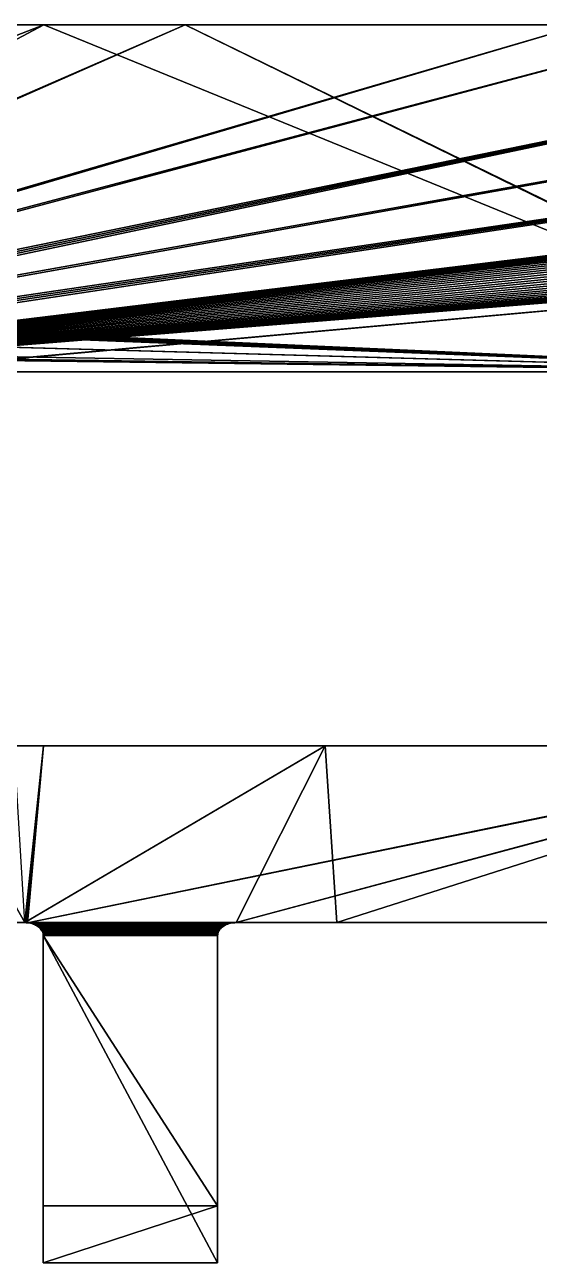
# Model space of a CAD drawing. Extents: x -56 to 56, y -42 to 42.
# Drawn here: x 0.01 to 19.22, y -3.78 to 42.4 of the extents above; entities that cross this region are included whole.
import ezdxf

# ---------------------------------------------------------------- set-up
doc = ezdxf.new("R2010")
doc.units = 0

msp = doc.modelspace()

# ---------------------------------------------------------------- linework, layer by layer
for points in [[(-25.993, 32.032, 13), (-14.102, 42.4, 13), (0.718, 42.4, 13)], [(32.467, 29.437, 13), (-25.993, 32.032, 13), (0.718, 42.4, 13)], [(0.718, 42.4, 16), (-14.102, 42.4, 16), (-25.993, 32.032, 16)], [(0.718, 42.4, 16), (-25.993, 32.032, 16), (-23.347, 29.613, 16)], [(5.998, 42.4, 16), (0.718, 42.4, 16), (-23.347, 29.613, 16)], [(5.998, 42.4, 16), (-23.347, 29.613, 16), (-23.25, 29.524, 16)], [(20.818, 42.4, 16), (5.998, 42.4, 16), (-23.25, 29.524, 16)], [(20.818, 42.4, 16), (-23.25, 29.524, 16), (-23.163, 29.431, 16)], [(25.843, 42.4, 16), (20.818, 42.4, 16), (-23.163, 29.431, 16)], [(25.843, 42.4, 16), (-23.163, 29.431, 16), (-23.084, 29.334, 16)], [(40.663, 42.4, 16), (25.843, 42.4, 16), (-23.084, 29.334, 16)], [(40.663, 42.4, 16), (-23.084, 29.334, 16), (-23.015, 29.235, 16)], [(40.663, 42.4, 16), (-23.015, 29.235, 16), (-22.955, 29.134, 16)], [(40.663, 42.4, 16), (-22.955, 29.134, 16), (-22.906, 29.031, 16)], [(51.718, 42.314, 16), (40.663, 42.4, 16), (-22.906, 29.031, 16)], [(51.718, 42.314, 16), (-22.906, 29.031, 16), (-22.868, 28.928, 16)], [(55.4, 40.436, 16), (51.718, 42.314, 16), (-22.868, 28.928, 16)], [(-14.102, 42.4, 16), (0.718, 42.4, 16), (0.718, 42.4, 13)], [(-14.102, 42.4, 16), (0.718, 42.4, 13), (-14.102, 42.4, 13)], [(5.998, 42.4, 13), (0.718, 42.4, 13), (0.718, 42.4, 16)], [(5.998, 42.4, 13), (0.718, 42.4, 16), (5.998, 42.4, 16)], [(32.467, 29.437, 13), (0.718, 42.4, 13), (5.998, 42.4, 13)], [(20.818, 42.4, 13), (5.998, 42.4, 13), (5.998, 42.4, 16)], [(20.818, 42.4, 13), (5.998, 42.4, 16), (20.818, 42.4, 16)], [(32.611, 29.425, 13), (32.467, 29.437, 13), (5.998, 42.4, 13)], [(32.611, 29.425, 13), (5.998, 42.4, 13), (20.818, 42.4, 13)], [(55.4, 40.436, 16), (-22.868, 28.928, 16), (-22.84, 28.824, 16)], [(55.4, 40.436, 16), (-22.84, 28.824, 16), (-22.823, 28.72, 16)], [(55.4, 40.436, 16), (-22.823, 28.72, 16), (-22.818, 28.618, 16)], [(49.553, 37.443, 16), (55.4, 40.436, 16), (-22.818, 28.618, 16)], [(49.407, 37.421, 16), (49.553, 37.443, 16), (-22.818, 28.618, 16)], [(49.265, 37.385, 16), (49.407, 37.421, 16), (-22.818, 28.618, 16)], [(49.126, 37.336, 16), (49.265, 37.385, 16), (-22.818, 28.618, 16)], [(48.993, 37.273, 16), (49.126, 37.336, 16), (-22.818, 28.618, 16)], [(48.867, 37.197, 16), (48.993, 37.273, 16), (-22.818, 28.618, 16)], [(48.748, 37.11, 16), (48.867, 37.197, 16), (-22.818, 28.618, 16)], [(48.639, 37.011, 16), (48.748, 37.11, 16), (-22.818, 28.618, 16)], [(48.54, 36.902, 16), (48.639, 37.011, 16), (-22.818, 28.618, 16)], [(48.453, 36.783, 16), (48.54, 36.902, 16), (-22.818, 28.618, 16)], [(48.377, 36.657, 16), (48.453, 36.783, 16), (-22.818, 28.618, 16)], [(48.314, 36.524, 16), (48.377, 36.657, 16), (-22.818, 28.618, 16)], [(48.265, 36.385, 16), (48.314, 36.524, 16), (-22.818, 28.618, 16)], [(48.229, 36.243, 16), (48.265, 36.385, 16), (-22.818, 28.618, 16)], [(48.207, 36.097, 16), (48.229, 36.243, 16), (-22.818, 28.618, 16)], [(48.2, 35.95, 16), (48.207, 36.097, 16), (-22.818, 28.618, 16)], [(48.207, 35.803, 16), (48.2, 35.95, 16), (-22.818, 28.618, 16)], [(48.229, 35.657, 16), (48.207, 35.803, 16), (-22.818, 28.618, 16)], [(48.265, 35.515, 16), (48.229, 35.657, 16), (-22.818, 28.618, 16)], [(48.314, 35.376, 16), (48.265, 35.515, 16), (-22.818, 28.618, 16)], [(48.377, 35.243, 16), (48.314, 35.376, 16), (-22.818, 28.618, 16)], [(48.453, 35.117, 16), (48.377, 35.243, 16), (-22.818, 28.618, 16)], [(48.54, 34.998, 16), (48.453, 35.117, 16), (-22.818, 28.618, 16)], [(48.639, 34.889, 16), (48.54, 34.998, 16), (-22.818, 28.618, 16)], [(48.748, 34.79, 16), (48.639, 34.889, 16), (-22.818, 28.618, 16)], [(48.867, 34.703, 16), (48.748, 34.79, 16), (-22.818, 28.618, 16)], [(48.993, 34.627, 16), (48.867, 34.703, 16), (-22.818, 28.618, 16)], [(49.126, 34.564, 16), (48.993, 34.627, 16), (-22.818, 28.618, 16)], [(49.265, 34.515, 16), (49.126, 34.564, 16), (-22.818, 28.618, 16)], [(49.407, 34.479, 16), (49.265, 34.515, 16), (-22.818, 28.618, 16)], [(49.553, 34.457, 16), (49.407, 34.479, 16), (-22.818, 28.618, 16)], [(49.7, 34.45, 16), (49.553, 34.457, 16), (-22.818, 28.618, 16)], [(49.847, 34.457, 16), (49.7, 34.45, 16), (-22.818, 28.618, 16)], [(49.847, 34.457, 16), (-22.818, 28.618, 16), (-5.911, 29.437, 16)], [(49.847, 34.457, 16), (-5.911, 29.437, 16), (-5.766, 29.441, 16)], [(49.847, 34.457, 16), (-5.766, 29.441, 16), (32.322, 29.441, 16)], [(32.467, 29.437, 13), (-26.083, 31.857, 13), (-26.067, 31.872, 13)], [(32.467, 29.437, 13), (-26.067, 31.872, 13), (-26.052, 31.889, 13)], [(32.467, 29.437, 13), (-26.052, 31.889, 13), (-26.038, 31.906, 13)], [(32.467, 29.437, 13), (-26.038, 31.906, 13), (-26.027, 31.924, 13)], [(32.467, 29.437, 13), (-26.027, 31.924, 13), (-26.016, 31.941, 13)], [(32.467, 29.437, 13), (-26.016, 31.941, 13), (-26.008, 31.96, 13)], [(32.467, 29.437, 13), (-26.008, 31.96, 13), (-26.002, 31.978, 13)], [(32.467, 29.437, 13), (-26.002, 31.978, 13), (-25.997, 31.996, 13)], [(32.467, 29.437, 13), (-25.997, 31.996, 13), (-25.994, 32.014, 13)], [(32.467, 29.437, 13), (-25.994, 32.014, 13), (-25.993, 32.032, 13)], [(32.467, 29.437, 13), (-26.478, 31.075, 13), (-26.304, 31.75, 13)], [(32.467, 29.437, 13), (-26.304, 31.75, 13), (-26.279, 31.755, 13)], [(32.467, 29.437, 13), (-26.279, 31.755, 13), (-26.255, 31.762, 13)], [(32.467, 29.437, 13), (-26.255, 31.762, 13), (-26.23, 31.77, 13)], [(32.467, 29.437, 13), (-26.23, 31.77, 13), (-26.207, 31.779, 13)], [(32.467, 29.437, 13), (-26.207, 31.779, 13), (-26.184, 31.79, 13)], [(32.467, 29.437, 13), (-26.184, 31.79, 13), (-26.161, 31.801, 13)], [(32.467, 29.437, 13), (-26.161, 31.801, 13), (-26.14, 31.814, 13)], [(32.467, 29.437, 13), (-26.14, 31.814, 13), (-26.12, 31.827, 13)], [(32.467, 29.437, 13), (-26.12, 31.827, 13), (-26.101, 31.841, 13)], [(32.467, 29.437, 13), (-26.101, 31.841, 13), (-26.083, 31.857, 13)], [(32.322, 29.441, 13), (-25.629, 30.429, 13), (-26.478, 31.075, 13)], [(32.467, 29.437, 13), (32.322, 29.441, 13), (-26.478, 31.075, 13)], [(32.322, 29.441, 13), (-25.08, 30.253, 13), (-25.629, 30.429, 13)], [(32.322, 29.441, 13), (-24.624, 30.182, 13), (-25.08, 30.253, 13)], [(32.322, 29.441, 13), (-24.482, 30.157, 13), (-24.624, 30.182, 13)], [(32.322, 29.441, 13), (-5.766, 29.441, 13), (-24.482, 30.157, 13)], [(-5.766, 29.441, 16), (-5.766, 29.441, 13), (32.322, 29.441, 13)], [(-5.766, 29.441, 16), (32.322, 29.441, 13), (32.322, 29.441, 16)], [(-3.732, 15.461, 16), (-3.746, 8.863, 16), (0.008, 8.863, 16)], [(-3.732, 15.461, 16), (11.222, 15.461, 16), (0.703, 15.461, 13)], [(0.703, 15.461, 13), (-0.386, 15.461, 13), (-3.732, 15.461, 16)], [(11.222, 15.461, 16), (-3.732, 15.461, 16), (0.008, 8.863, 16)], [(0.008, 8.863, 13), (-0.386, 15.461, 13), (0.703, 15.461, 13)], [(0.008, 8.863, 13), (0.703, 15.461, 13), (0.062, 8.862, 13)], [(7.903, 8.863, 16), (11.222, 15.461, 16), (0.008, 8.863, 16)], [(0.116, 8.857, 13), (0.062, 8.862, 13), (0.703, 15.461, 13)], [(0.116, 8.857, 13), (32.322, 15.461, 13), (32.467, 15.465, 13)], [(7.903, 8.863, 13), (0.116, 8.857, 13), (32.467, 15.465, 13)], [(0.116, 8.857, 13), (0.703, 15.461, 13), (32.322, 15.461, 13)], [(11.222, 15.461, 16), (32.322, 15.461, 13), (0.703, 15.461, 13)], [(7.903, 8.863, 13), (32.467, 15.465, 13), (32.611, 15.477, 13)], [(19.718, 8.863, 13), (7.903, 8.863, 13), (32.611, 15.477, 13)], [(7.903, 8.863, 16), (11.657, 8.863, 16), (11.222, 15.461, 16)], [(11.222, 15.461, 16), (32.322, 15.461, 16), (32.322, 15.461, 13)], [(32.322, 15.461, 16), (11.222, 15.461, 16), (11.657, 8.863, 16)], [(32.322, 15.461, 16), (11.657, 8.863, 16), (19.718, 8.863, 16)], [(0.008, 8.863, 13), (0.008, 8.863, 16), (-3.746, 8.863, 16)], [(0.062, 8.862, 13), (0.062, 8.862, 16), (0.008, 8.863, 16)], [(0.062, 8.862, 13), (0.008, 8.863, 16), (0.008, 8.863, 13)], [(0.008, 8.863, 16), (0.062, 8.862, 16), (7.848, 8.862, 16)], [(0.008, 8.863, 16), (7.848, 8.862, 16), (7.903, 8.863, 16)], [(0.116, 8.857, 13), (0.116, 8.857, 16), (0.062, 8.862, 16)], [(0.116, 8.857, 13), (0.062, 8.862, 16), (0.062, 8.862, 13)], [(0.062, 8.862, 16), (0.116, 8.857, 16), (7.794, 8.857, 16)], [(0.062, 8.862, 16), (7.794, 8.857, 16), (7.848, 8.862, 16)], [(7.903, 8.863, 13), (7.848, 8.862, 13), (0.116, 8.857, 13)], [(7.848, 8.862, 13), (7.794, 8.857, 13), (0.116, 8.857, 13)], [(0.169, 8.85, 13), (0.169, 8.85, 16), (0.116, 8.857, 16)], [(0.169, 8.85, 13), (0.116, 8.857, 16), (0.116, 8.857, 13)], [(7.794, 8.857, 13), (0.169, 8.85, 13), (0.116, 8.857, 13)], [(0.116, 8.857, 16), (0.169, 8.85, 16), (7.741, 8.85, 16)], [(0.116, 8.857, 16), (7.741, 8.85, 16), (7.794, 8.857, 16)], [(7.794, 8.857, 13), (7.741, 8.85, 13), (0.169, 8.85, 13)], [(0.221, 8.839, 13), (0.221, 8.839, 16), (0.169, 8.85, 16)], [(0.221, 8.839, 13), (0.169, 8.85, 16), (0.169, 8.85, 13)], [(7.741, 8.85, 13), (0.221, 8.839, 13), (0.169, 8.85, 13)], [(0.169, 8.85, 16), (0.221, 8.839, 16), (7.689, 8.839, 16)], [(0.169, 8.85, 16), (7.689, 8.839, 16), (7.741, 8.85, 16)], [(7.741, 8.85, 13), (7.689, 8.839, 13), (0.221, 8.839, 13)], [(0.272, 8.826, 13), (0.272, 8.826, 16), (0.221, 8.839, 16)], [(0.272, 8.826, 13), (0.221, 8.839, 16), (0.221, 8.839, 13)], [(7.689, 8.839, 13), (0.272, 8.826, 13), (0.221, 8.839, 13)], [(0.221, 8.839, 16), (0.272, 8.826, 16), (7.638, 8.826, 16)], [(0.221, 8.839, 16), (7.638, 8.826, 16), (7.689, 8.839, 16)], [(7.689, 8.839, 13), (7.638, 8.826, 13), (0.272, 8.826, 13)], [(0.322, 8.81, 13), (0.322, 8.81, 16), (0.272, 8.826, 16)], [(0.322, 8.81, 13), (0.272, 8.826, 16), (0.272, 8.826, 13)], [(7.638, 8.826, 13), (0.322, 8.81, 13), (0.272, 8.826, 13)], [(0.272, 8.826, 16), (0.322, 8.81, 16), (7.588, 8.81, 16)], [(0.272, 8.826, 16), (7.588, 8.81, 16), (7.638, 8.826, 16)], [(7.638, 8.826, 13), (7.588, 8.81, 13), (0.322, 8.81, 13)], [(0.369, 8.792, 13), (0.369, 8.792, 16), (0.322, 8.81, 16)], [(0.369, 8.792, 13), (0.322, 8.81, 16), (0.322, 8.81, 13)], [(7.588, 8.81, 13), (0.369, 8.792, 13), (0.322, 8.81, 13)], [(0.322, 8.81, 16), (0.369, 8.792, 16), (7.541, 8.792, 16)], [(0.322, 8.81, 16), (7.541, 8.792, 16), (7.588, 8.81, 16)], [(7.588, 8.81, 13), (7.541, 8.792, 13), (0.369, 8.792, 13)], [(0.414, 8.77, 13), (0.414, 8.77, 16), (0.369, 8.792, 16)], [(0.414, 8.77, 13), (0.369, 8.792, 16), (0.369, 8.792, 13)], [(7.541, 8.792, 13), (0.414, 8.77, 13), (0.369, 8.792, 13)], [(0.369, 8.792, 16), (0.414, 8.77, 16), (7.496, 8.77, 16)], [(0.369, 8.792, 16), (7.496, 8.77, 16), (7.541, 8.792, 16)], [(7.541, 8.792, 13), (7.496, 8.77, 13), (0.414, 8.77, 13)], [(7.541, 8.792, 13), (7.541, 8.792, 16), (7.496, 8.77, 16)], [(7.541, 8.792, 13), (7.496, 8.77, 16), (7.496, 8.77, 13)], [(7.588, 8.81, 13), (7.588, 8.81, 16), (7.541, 8.792, 16)], [(7.588, 8.81, 13), (7.541, 8.792, 16), (7.541, 8.792, 13)], [(7.638, 8.826, 13), (7.638, 8.826, 16), (7.588, 8.81, 16)], [(7.638, 8.826, 13), (7.588, 8.81, 16), (7.588, 8.81, 13)], [(7.689, 8.839, 13), (7.689, 8.839, 16), (7.638, 8.826, 16)], [(7.689, 8.839, 13), (7.638, 8.826, 16), (7.638, 8.826, 13)], [(7.741, 8.85, 13), (7.741, 8.85, 16), (7.689, 8.839, 16)], [(7.741, 8.85, 13), (7.689, 8.839, 16), (7.689, 8.839, 13)], [(7.794, 8.857, 13), (7.794, 8.857, 16), (7.741, 8.85, 16)], [(7.794, 8.857, 13), (7.741, 8.85, 16), (7.741, 8.85, 13)], [(7.848, 8.862, 13), (7.848, 8.862, 16), (7.794, 8.857, 16)], [(7.848, 8.862, 13), (7.794, 8.857, 16), (7.794, 8.857, 13)], [(7.903, 8.863, 13), (7.903, 8.863, 16), (7.848, 8.862, 16)], [(7.903, 8.863, 13), (7.848, 8.862, 16), (7.848, 8.862, 13)], [(11.657, 8.863, 16), (7.903, 8.863, 16), (7.903, 8.863, 13)], [(7.903, 8.863, 13), (19.718, 8.863, 13), (19.718, 8.863, 16)], [(11.657, 8.863, 16), (7.903, 8.863, 13), (19.718, 8.863, 16)], [(0.457, 8.747, 13), (0.457, 8.747, 16), (0.414, 8.77, 16)], [(0.457, 8.747, 13), (0.414, 8.77, 16), (0.414, 8.77, 13)], [(7.496, 8.77, 13), (0.457, 8.747, 13), (0.414, 8.77, 13)], [(0.414, 8.77, 16), (0.457, 8.747, 16), (7.453, 8.747, 16)], [(0.414, 8.77, 16), (7.453, 8.747, 16), (7.496, 8.77, 16)], [(7.496, 8.77, 13), (7.453, 8.747, 13), (0.457, 8.747, 13)], [(0.497, 8.721, 13), (0.497, 8.721, 16), (0.457, 8.747, 16)], [(0.497, 8.721, 13), (0.457, 8.747, 16), (0.457, 8.747, 13)], [(7.453, 8.747, 13), (0.497, 8.721, 13), (0.457, 8.747, 13)], [(0.457, 8.747, 16), (0.497, 8.721, 16), (7.413, 8.721, 16)], [(0.457, 8.747, 16), (7.413, 8.721, 16), (7.453, 8.747, 16)], [(7.453, 8.747, 13), (7.413, 8.721, 13), (0.497, 8.721, 13)], [(0.534, 8.693, 16), (0.497, 8.721, 16), (0.497, 8.721, 13)], [(0.534, 8.693, 16), (0.497, 8.721, 13), (0.534, 8.693, 13)], [(7.413, 8.721, 13), (0.534, 8.693, 13), (0.497, 8.721, 13)], [(0.497, 8.721, 16), (0.534, 8.693, 16), (7.376, 8.693, 16)], [(0.497, 8.721, 16), (7.376, 8.693, 16), (7.413, 8.721, 16)], [(7.413, 8.721, 13), (7.376, 8.693, 13), (0.534, 8.693, 13)], [(0.568, 8.663, 16), (0.534, 8.693, 16), (0.534, 8.693, 13)], [(0.568, 8.663, 16), (0.534, 8.693, 13), (0.568, 8.663, 13)], [(7.376, 8.693, 13), (0.568, 8.663, 13), (0.534, 8.693, 13)], [(0.534, 8.693, 16), (0.568, 8.663, 16), (7.343, 8.663, 16)], [(0.534, 8.693, 16), (7.343, 8.663, 16), (7.376, 8.693, 16)], [(7.376, 8.693, 13), (7.343, 8.663, 13), (0.568, 8.663, 13)], [(0.598, 8.631, 16), (0.568, 8.663, 16), (0.568, 8.663, 13)], [(0.598, 8.631, 16), (0.568, 8.663, 13), (0.598, 8.631, 13)], [(7.343, 8.663, 13), (0.598, 8.631, 13), (0.568, 8.663, 13)], [(0.568, 8.663, 16), (0.598, 8.631, 16), (7.313, 8.631, 16)], [(0.568, 8.663, 16), (7.313, 8.631, 16), (7.343, 8.663, 16)], [(7.343, 8.663, 13), (7.313, 8.631, 13), (0.598, 8.631, 13)], [(0.624, 8.598, 16), (0.598, 8.631, 16), (0.598, 8.631, 13)], [(0.624, 8.598, 16), (0.598, 8.631, 13), (0.624, 8.598, 13)], [(7.313, 8.631, 13), (0.624, 8.598, 13), (0.598, 8.631, 13)], [(0.598, 8.631, 16), (0.624, 8.598, 16), (7.286, 8.598, 16)], [(0.598, 8.631, 16), (7.286, 8.598, 16), (7.313, 8.631, 16)], [(7.313, 8.631, 13), (7.286, 8.598, 13), (0.624, 8.598, 13)], [(0.647, 8.563, 16), (0.624, 8.598, 16), (0.624, 8.598, 13)], [(0.647, 8.563, 16), (0.624, 8.598, 13), (0.647, 8.563, 13)], [(7.286, 8.598, 13), (0.647, 8.563, 13), (0.624, 8.598, 13)], [(0.624, 8.598, 16), (0.647, 8.563, 16), (7.263, 8.563, 16)], [(0.624, 8.598, 16), (7.263, 8.563, 16), (7.286, 8.598, 16)], [(7.286, 8.598, 13), (7.263, 8.563, 13), (0.647, 8.563, 13)], [(0.666, 8.527, 16), (0.647, 8.563, 16), (0.647, 8.563, 13)], [(0.666, 8.527, 16), (0.647, 8.563, 13), (0.666, 8.527, 13)], [(7.263, 8.563, 13), (0.666, 8.527, 13), (0.647, 8.563, 13)], [(0.647, 8.563, 16), (0.666, 8.527, 16), (7.244, 8.527, 16)], [(0.647, 8.563, 16), (7.244, 8.527, 16), (7.263, 8.563, 16)], [(7.263, 8.563, 13), (7.244, 8.527, 13), (0.666, 8.527, 13)], [(0.681, 8.491, 16), (0.666, 8.527, 16), (0.666, 8.527, 13)], [(0.681, 8.491, 16), (0.666, 8.527, 13), (0.681, 8.491, 13)], [(7.244, 8.527, 13), (0.681, 8.491, 13), (0.666, 8.527, 13)], [(0.666, 8.527, 16), (0.681, 8.491, 16), (7.23, 8.491, 16)], [(0.666, 8.527, 16), (7.23, 8.491, 16), (7.244, 8.527, 16)], [(7.244, 8.527, 13), (7.23, 8.491, 13), (0.681, 8.491, 13)], [(0.691, 8.453, 16), (0.681, 8.491, 16), (0.681, 8.491, 13)], [(0.691, 8.453, 16), (0.681, 8.491, 13), (0.691, 8.453, 13)], [(7.23, 8.491, 13), (0.691, 8.453, 13), (0.681, 8.491, 13)], [(0.681, 8.491, 16), (0.691, 8.453, 16), (7.219, 8.453, 16)], [(0.681, 8.491, 16), (7.219, 8.453, 16), (7.23, 8.491, 16)], [(7.23, 8.491, 13), (7.219, 8.453, 13), (0.691, 8.453, 13)], [(0.698, 8.415, 16), (0.691, 8.453, 16), (0.691, 8.453, 13)], [(0.698, 8.415, 16), (0.691, 8.453, 13), (0.698, 8.415, 13)], [(7.219, 8.453, 13), (0.698, 8.415, 13), (0.691, 8.453, 13)], [(0.691, 8.453, 16), (0.698, 8.415, 16), (7.213, 8.415, 16)], [(0.691, 8.453, 16), (7.213, 8.415, 16), (7.219, 8.453, 16)], [(7.219, 8.453, 13), (7.213, 8.415, 13), (0.698, 8.415, 13)], [(0.7, 8.377, 16), (0.698, 8.415, 16), (0.698, 8.415, 13)], [(0.7, 8.377, 16), (0.698, 8.415, 13), (0.7, 8.377, 13)], [(7.213, 8.415, 13), (0.7, 8.377, 13), (0.698, 8.415, 13)], [(0.698, 8.415, 16), (0.7, 8.377, 16), (7.211, 8.377, 16)], [(0.698, 8.415, 16), (7.211, 8.377, 16), (7.213, 8.415, 16)], [(7.213, 8.415, 13), (7.211, 8.377, 13), (0.7, 8.377, 13)], [(0.7, -3.841, 16), (0.7, 8.377, 16), (0.7, 8.377, 13)], [(0.7, -1.711, 13), (0.7, -3.841, 16), (0.7, 8.377, 13)], [(7.211, -1.711, 13), (0.7, -1.711, 13), (0.7, 8.377, 13)], [(7.211, -1.711, 13), (0.7, 8.377, 13), (7.211, 8.377, 13)], [(7.211, -3.841, 16), (7.211, 8.377, 16), (0.7, 8.377, 16)], [(7.211, -3.841, 16), (0.7, 8.377, 16), (0.7, -3.841, 16)], [(7.213, 8.415, 13), (7.213, 8.415, 16), (7.211, 8.377, 16)], [(7.213, 8.415, 13), (7.211, 8.377, 16), (7.211, 8.377, 13)], [(7.211, -1.711, 13), (7.211, 8.377, 13), (7.211, 8.377, 16)], [(7.211, -1.711, 13), (7.211, 8.377, 16), (7.211, -3.841, 16)], [(7.219, 8.453, 13), (7.219, 8.453, 16), (7.213, 8.415, 16)], [(7.219, 8.453, 13), (7.213, 8.415, 16), (7.213, 8.415, 13)], [(7.23, 8.491, 13), (7.23, 8.491, 16), (7.219, 8.453, 16)], [(7.23, 8.491, 13), (7.219, 8.453, 16), (7.219, 8.453, 13)], [(7.244, 8.527, 13), (7.244, 8.527, 16), (7.23, 8.491, 16)], [(7.244, 8.527, 13), (7.23, 8.491, 16), (7.23, 8.491, 13)], [(7.263, 8.563, 13), (7.263, 8.563, 16), (7.244, 8.527, 16)], [(7.263, 8.563, 13), (7.244, 8.527, 16), (7.244, 8.527, 13)], [(7.286, 8.598, 13), (7.286, 8.598, 16), (7.263, 8.563, 16)], [(7.286, 8.598, 13), (7.263, 8.563, 16), (7.263, 8.563, 13)], [(7.313, 8.631, 13), (7.313, 8.631, 16), (7.286, 8.598, 16)], [(7.313, 8.631, 13), (7.286, 8.598, 16), (7.286, 8.598, 13)], [(7.343, 8.663, 13), (7.343, 8.663, 16), (7.313, 8.631, 16)], [(7.343, 8.663, 13), (7.313, 8.631, 16), (7.313, 8.631, 13)], [(7.376, 8.693, 13), (7.376, 8.693, 16), (7.343, 8.663, 16)], [(7.376, 8.693, 13), (7.343, 8.663, 16), (7.343, 8.663, 13)], [(7.413, 8.721, 13), (7.413, 8.721, 16), (7.376, 8.693, 16)], [(7.413, 8.721, 13), (7.376, 8.693, 16), (7.376, 8.693, 13)], [(7.453, 8.747, 13), (7.453, 8.747, 16), (7.413, 8.721, 16)], [(7.453, 8.747, 13), (7.413, 8.721, 16), (7.413, 8.721, 13)], [(7.496, 8.77, 13), (7.496, 8.77, 16), (7.453, 8.747, 16)], [(7.496, 8.77, 13), (7.453, 8.747, 16), (7.453, 8.747, 13)], [(0.7, -1.711, 13), (0.7, -3.841, 13), (0.7, -3.841, 16)], [(0.7, -3.841, 13), (0.7, -1.711, 13), (7.211, -1.711, 13)], [(0.7, -3.841, 13), (7.211, -1.711, 13), (7.211, -3.841, 13)], [(7.211, -3.841, 16), (7.211, -3.841, 13), (7.211, -1.711, 13)]]:
    msp.add_3dface(points)

doc.saveas('drawing.dxf')
